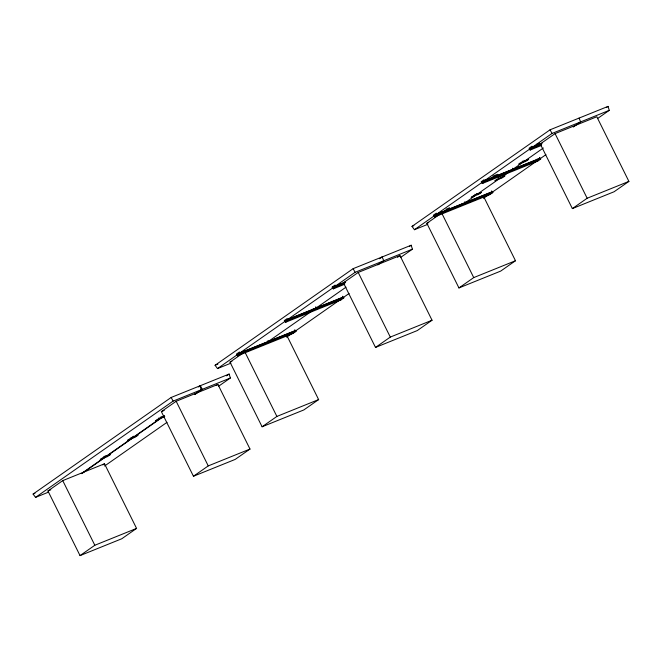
<?xml version="1.0" encoding="UTF-8"?>
<svg xmlns="http://www.w3.org/2000/svg" width="662" height="662" viewBox="0 0 662 662"><rect width="100%" height="100%" fill="white"/><g stroke="black" fill="none" stroke-linecap="round" stroke-linejoin="round"><path stroke-width="0.99" d="M268.052 340.483L267.936 341.766L311.612 311.231M294.838 329.709L294.797 330.967L239.454 353.227L239.47 351.977L236.442 354.079L237.559 354.575M315.807 307.052L315.766 308.302L346.027 287.151M315.848 308.277L315.89 307.019M342.626 297.495L342.668 296.245M464.906 201.645L464.865 202.903L475.647 195.364L478.535 194.421L481.448 192.427M491.651 192.129L491.692 190.871M512.736 168.181L512.694 169.439L522.98 162.24C525.967 162.215 533.258 156.108 524.602 161.172M539.522 157.407L539.48 158.665L484.212 180.9L484.162 179.675L481.2 181.752L482.242 182.273L488.945 179.559M110.43 454.562L107.41 456.614L100.21 459.511L103.206 457.434L110.422 454.537M127.799 440.156L130.819 438.112L138.044 435.215L135.031 437.284L127.865 440.18M471.203 197.342L474.224 195.298L481.448 192.402M427.784 224.327L414.429 229.714L412.004 226.396L550.072 129.793L608.055 106.392L609.247 110.355L597.43 118.63M230.856 363.198L217.5 368.585L215.076 365.267L353.144 268.664L411.21 245.23L412.393 249.193L400.576 257.46M48.616 492.098L35.533 497.377L33.1 494.059L171.168 397.457L199.974 385.83L201.157 389.794L194.769 394.262M414.429 229.714L552.017 133.451L609.247 110.355M217.5 368.585L355.089 272.322L412.393 249.193M439.659 213.768L433.916 216.085L434.462 216.962L437.417 214.885L492.842 192.518L492.387 191.608L436.87 214.016L437.417 214.885M481.746 182.621L482.292 183.49L485.254 181.421L540.672 159.054L540.225 158.144L484.708 180.552L485.254 181.421M535.318 146.84L529.575 149.157L530.121 150.026L533.084 147.957L541.682 144.49M242.805 352.606L237.062 354.923L237.608 355.792L240.571 353.723L295.988 331.356L295.533 330.446L240.025 352.854L240.571 353.723M289.683 319.523L284.892 321.459L285.438 322.328L288.4 320.259L343.818 297.892L343.371 296.981L287.854 319.39L288.4 320.259M338.472 285.67L332.729 287.995L333.276 288.864L336.23 286.795L344.836 283.319M483.401 196.118L515.483 260.745L500.687 271.097L458.94 287.945L426.858 223.317L440.007 214.116M555.07 133.608L540.275 143.96L572.357 208.596L614.104 191.748L628.9 181.396L596.818 116.76L555.07 133.608L587.153 198.244L572.357 208.596M35.533 497.377L173.113 401.114L201.157 389.794M286.547 334.947L318.629 399.583L303.841 409.935L262.094 426.783L230.004 362.147L243.98 352.374M358.216 272.446L343.421 282.798L375.503 347.426L417.259 330.578L432.046 320.234L399.964 255.598L358.216 272.446L390.299 337.082L375.503 347.426M379.599 258.743L382.214 256.93M47.954 490.972L62.749 480.62L104.497 463.772L136.579 528.408L121.791 538.752L80.036 555.608L47.954 490.972L50.8 489.822M161.371 411.623L176.166 401.271L217.914 384.423L249.996 449.051L235.2 459.403L193.453 476.251L161.371 411.623L164.217 410.473M198.327 386.98L199.974 385.83M508.606 172.302L500.679 177.846C509.906 172.484 501.895 178.98 499.38 178.773M523.899 160.37L524.527 161.205L543.345 147.99M573.317 127.021L580.632 121.907L579.068 118.093M377.837 264.874L383.778 260.745L382.139 256.964M81.302 473.653L103.942 457.814L103.611 456.838M164.126 415.703L160.775 418.053L160.386 417.11M82.436 473.198L105.076 457.359L104.513 456.383M164.441 415.827L161.925 417.581L161.296 416.655M195.125 394.353L202.299 389.33L230.343 378.019L229.151 374.055L200.354 385.681L202.299 389.33M606.367 107.583L608.055 106.392M164.772 416.563L155.405 420.875L158.417 418.806L164.25 416.489M409.513 246.413L411.21 245.23M226.611 375.834L229.151 374.055M397.498 257.319L399.964 255.598M490.17 193.163L492.387 191.608M538.744 159.178L540.225 158.144M483.475 198.352L489.383 194.223M491.916 192.452L536.65 161.147M539.182 159.376L545.935 154.651M102.85 464.923L104.497 463.772M216.267 385.574L217.914 384.423M294.06 331.48L295.533 330.446M434.462 216.962L489.88 194.595L492.842 192.518M482.292 183.49L537.718 161.123L540.672 159.054M286.621 337.19L340.64 299.389M343.173 297.619L349.081 293.489M237.608 355.792L293.034 333.425L295.988 331.356M285.438 322.328L340.864 299.96L343.818 297.892M104.571 466.015L167.031 422.315M218.526 386.285L230.343 378.019M458.94 287.945L473.735 277.593L515.483 260.745M262.094 426.783L276.882 416.431L318.629 399.583M80.036 555.608L94.831 545.256L136.579 528.408M193.453 476.251L208.249 465.899L249.996 449.051M523.046 162.215C514.109 167.395 521.159 161.412 524.321 161.296M498.751 177.664L499.313 178.798L494.878 180.8L497.791 178.781L500.969 177.714M475.705 195.34L471.27 197.359M499.024 178.93L476.979 194.413M477.285 194.289L476.566 193.494M522.715 162.356L522.417 161.106M475.374 195.48L475.076 194.223M532.91 147.659L539.522 144.986M517.502 167.999L520.299 166.865M524.023 165.359L526.82 164.226M437.243 214.596L442.075 212.634M452.609 208.373L455.481 207.206M477.128 198.443L479.917 197.317M483.649 195.803L486.446 194.669M334.07 286.348L332.101 287.151L333.143 287.68L332.183 287.118L335.137 285.049L335.113 286.298L345.672 282.053M336.015 286.514L339.846 284.958M285.314 321.144L292.016 318.43M316.924 308.343L319.721 307.209M240.356 353.442L244.187 351.894M258.552 346.077L261.424 344.91M276.542 338.787L279.339 337.661M283.071 336.147L285.86 335.013M542.17 143.199L532.538 147.088L533.084 147.957M530.121 150.026L541.59 145.4M484.617 181.462L487.489 180.304M412.004 226.396L413.874 225.643M426.858 223.317L428.753 222.548M345.324 282.029L335.684 285.918L336.23 286.795M333.276 288.864L344.737 284.238M587.153 198.244L628.9 181.396M215.076 365.267L217.881 364.133M230.004 362.147L231.907 361.386M390.299 337.082L432.046 320.234M33.1 494.059L34.962 493.306M536.75 144.299L539.629 143.141M541.574 143.596L532.041 147.427L531.991 146.211L529.029 148.28L530.072 148.809M492.735 176.233L497.493 174.313M445.849 209.316L449.663 207.777M490.699 192.51L436.382 214.364L436.324 213.147L433.37 215.216L434.404 215.738M341.675 297.883L287.283 319.763L287.308 318.513L284.271 320.615L285.388 321.111M500.621 177.871L500.232 176.936M537.056 159.128L537.999 159.699M462.2 203.54L463.143 204.103M313.101 308.939L314.127 309.477M292.372 331.43L293.316 332.001M133.823 436.15L134.328 436.895L160.295 418.723L159.84 417.945M106.21 455.473L106.706 456.217L132.698 438.037L132.243 437.259M550.072 129.793L552.017 133.451M353.144 268.664L355.089 272.322M171.168 397.457L173.113 401.114M537.263 160.212L537.718 161.123M489.433 193.685L489.88 194.595M441.653 212.965L473.735 277.593M340.409 299.05L340.864 299.96M292.579 332.514L293.034 333.425M244.799 351.795L276.882 416.431M176.166 401.271L208.249 465.899M62.749 480.62L94.831 545.256M132.789 436.423L133.17 437.359L159.161 419.178L158.756 418.012M105.167 455.746L105.556 456.681L131.556 438.492L131.159 437.317"/></g></svg>
